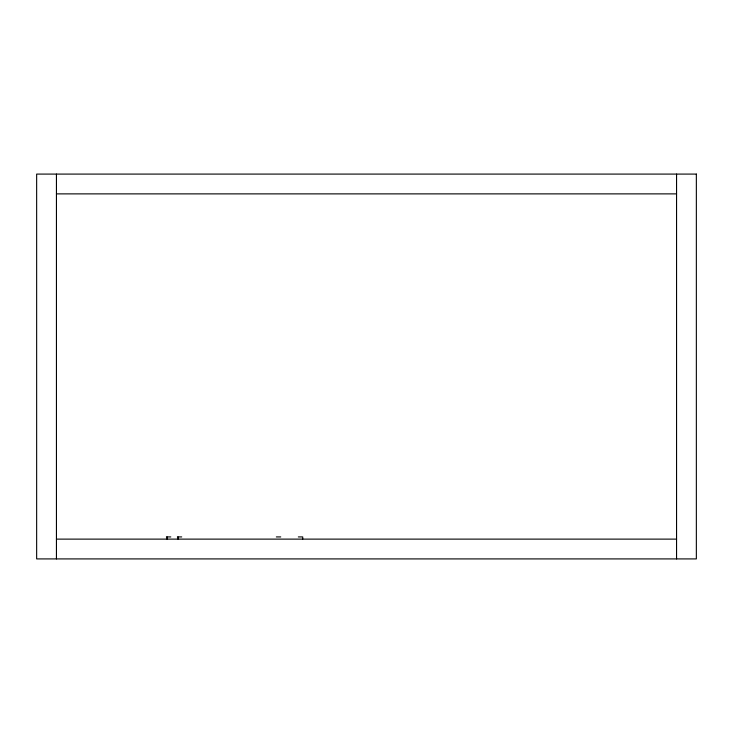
<?xml version="1.0" encoding="UTF-8"?>
<svg xmlns="http://www.w3.org/2000/svg" width="733" height="733" viewBox="0 0 733 733"><rect width="100%" height="100%" fill="white"/><g stroke="black" fill="none" stroke-linecap="round" stroke-linejoin="round"><path stroke-width="1.1" d="M56.441 193.879L676.559 193.879M166.391 536.923L170.789 536.923M177.386 536.923L181.711 536.923M276.341 536.923L280.739 536.923M298.331 536.923L302.729 536.923L302.729 539.121M56.441 539.121L676.559 539.121M676.559 174.088L676.559 558.913M178.027 536.923L178.027 539.121M167.032 536.923L167.032 539.121M56.441 174.088L56.441 558.913M696.35 174.088L36.65 174.088L36.65 558.913L696.35 558.913L696.35 174.088"/></g></svg>
